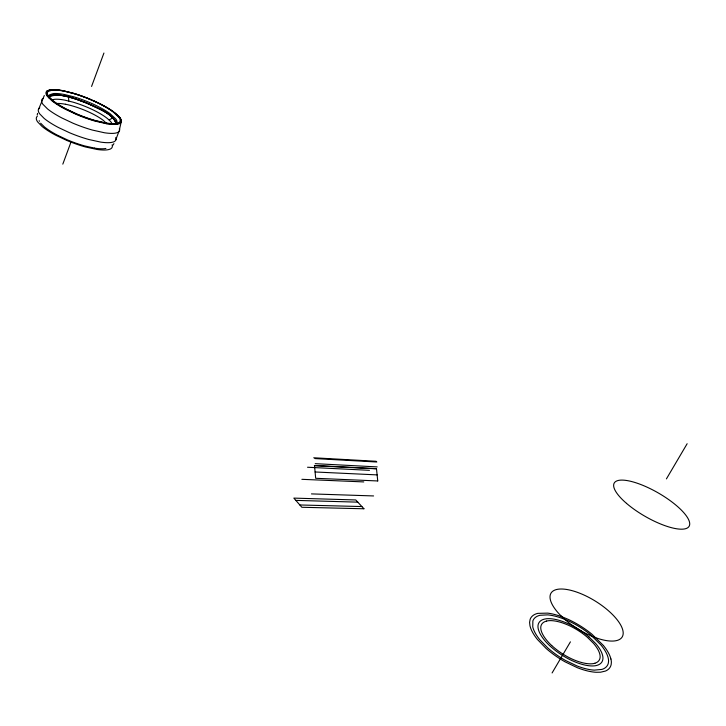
<?xml version="1.0" encoding="UTF-8"?>
<svg xmlns="http://www.w3.org/2000/svg" width="726" height="726" viewBox="0 0 726 726"><rect width="100%" height="100%" fill="white"/><g stroke="black" fill="none" stroke-linecap="round" stroke-linejoin="round"><path stroke-width="1.09" d="M116.214 123.792C111.858 111.795 96.004 108.083 85.632 102.557C74.143 98.863 61.274 92.556 49.159 96.204A37.262 8.93 21.7 0 0 48.588 96.903M37.253 115.053L37.534 113.365M121.006 122.739L119.336 130.145M116.06 124.2C113.819 113.356 99.199 109.78 90.641 104.653M38.614 109.272L44.295 95.505M119.055 131.097L115.743 139.873M62.817 164.14L70.939 142.196M91.567 86.448L103.927 53.043M552.087 672.957L570.418 641.848M666.423 478.888L687.141 443.722M113.065 145.064L113.928 143.621M48.733 97.075L50.239 95.759M48.978 96.694C63.262 91.685 78.925 100.696 92.438 105.397A35.202 8.431 21.7 0 1 96.994 107.575A36.908 8.839 21.7 0 1 109.581 115.053L115.343 120.425A36.899 8.839 21.7 0 1 116.396 123.983M39.758 107.838L39.286 108.192A42.462 10.6 21.5 0 0 39.594 113.764L44.259 118.51A42.444 10.591 21.5 0 0 58.398 127.495L69.406 132.686A42.453 10.591 21.5 0 0 88.799 139.501L100.814 142.124A42.643 10.636 21.5 0 0 111.831 142.369L113.419 141.96A40.157 10.028 21.5 0 0 115.098 141.016A42.054 10.491 21.5 0 0 115.797 137.495M43.015 98.446L42.544 98.79A42.671 10.364 21.6 0 0 42.898 104.263L47.607 108.982A42.652 10.355 21.6 0 0 61.837 117.948L72.899 123.157A42.671 10.355 21.6 0 0 92.374 130.063L104.426 132.758A42.852 10.4 21.6 0 0 115.461 133.121L117.04 132.731A40.357 9.81 21.6 0 0 118.719 131.823M46.909 91.086L49.713 89.997M52.1 99.934A31.645 7.641 21.6 0 1 53.198 99.553L54.568 99.317A33.714 8.149 21.6 0 1 64.823 100.134L72.927 102.121A33.732 8.149 21.6 0 1 89.062 108.038A31.917 7.705 21.6 0 1 94.625 110.651A33.305 8.05 21.6 0 1 106.885 118.102L109.127 119.999L112.82 117.821M49.005 90.187L47.399 91.013A40.783 9.656 21.7 0 0 47.798 96.141L52.317 100.596A40.765 9.647 21.7 0 0 65.93 109.109L76.493 114.082A40.774 9.656 21.7 0 0 95.07 120.716L106.559 123.356A40.955 9.692 21.7 0 0 117.077 123.81L118.583 123.456A38.569 9.139 21.7 0 0 120.18 122.621A40.384 9.565 21.7 0 0 119.772 117.585M50.62 95.424L52.789 94.988A37.271 8.93 21.7 0 1 64.124 95.941L73.072 98.155A37.371 8.957 21.7 0 1 89.271 104.009M594.921 663.237L594.068 663.464A32.516 13.467 32.2 0 1 590.038 663.836A34.431 14.248 32.1 0 1 573.957 659.87A32.579 13.495 32.1 0 1 568.022 657.039A34.431 14.248 32.1 0 1 551.706 645.532M546.596 621.048L547.477 620.866A32.461 13.431 32.1 0 1 551.497 620.639A34.539 14.302 32.1 0 1 567.033 624.632A32.761 13.549 32.1 0 1 571.289 626.592A34.113 14.121 32.1 0 1 587.343 637.265L593.623 643.481A34.104 14.121 32.1 0 1 599.848 654.317A32.806 13.567 32.1 0 1 600.084 657.575A34.594 14.32 32.1 0 1 594.921 663.228M117.349 124.237L118.873 123.883A38.986 9.247 21.7 0 0 120.48 123.039A40.828 9.674 21.7 0 0 120.071 117.939M49.25 90.051L50.511 89.843M50.049 89.897L51.383 89.734A40.792 9.665 21.7 0 1 63.788 90.832M299.829 504.969L361.893 506.557M295.818 500.386L357.8 502.147M311.463 493.898L373.591 495.94M301.871 479.323L363.78 481.919M315.102 471.982L377.121 474.895M307.534 467.245L369.443 470.321M315.22 463.66L377.184 466.9M314.34 465.484L376.313 468.651M314.912 458.569L376.839 462.008M313.741 457.779L376.132 461.282M97.384 149.52L85.632 147.015A41.491 10.572 21.5 0 1 66.674 140.381L55.92 135.317A41.473 10.572 21.5 0 1 42.126 126.505L37.57 121.814A41.5 10.581 21.5 0 1 37.307 116.269M94.38 148.095L84.86 145.971A38.65 9.855 21.5 0 1 67.228 139.809L57.236 135.09A38.641 9.846 21.5 0 1 44.404 126.896L40.647 123.202M65.394 104.235L66.547 104.462A28.541 6.942 21.6 0 1 71.438 105.66A30.347 7.396 21.6 0 1 87.311 111.359A28.795 7.015 21.6 0 1 91.113 113.111A29.975 7.305 21.6 0 1 103.41 120.462L106.931 123.783M65.322 91.149L63.48 90.895A41.246 9.783 21.7 0 0 50.938 89.797M65.031 91.213L73.571 93.282A40.91 9.692 21.7 0 1 91.258 99.689L94.707 101.213A38.532 9.12 21.7 0 1 99.689 103.591A40.393 9.565 21.7 0 1 113.447 111.74L115.743 113.61M66.629 91.576L73.371 93.373A41.355 9.81 21.7 0 1 91.249 99.852M92.792 100.587L94.462 101.341A37.616 8.903 21.7 0 1 99.326 103.664A39.431 9.338 21.7 0 1 112.766 111.623L118.937 117.331M114.508 112.53L118.955 116.577M588.913 636.838L595.783 643.635A37.407 15.482 32.1 0 1 602.616 655.487A35.892 14.847 32.1 0 1 602.889 659.063A37.852 15.673 32.1 0 1 597.262 665.27L596.327 665.533A35.592 14.738 32.2 0 1 591.926 665.951L590.674 665.905A37.852 15.663 32.1 0 1 575.918 662.275L572.678 660.914A35.583 14.747 32.1 0 1 567.786 658.509L566.171 657.62A37.852 15.654 32.1 0 1 551.188 647.048L549.9 645.886A35.638 14.765 32.1 0 1 545.326 641.185L544.337 640.014A37.87 15.673 32.1 0 1 538.302 629.097L538.111 628.144A35.601 14.747 32.1 0 1 538.148 624.732L538.356 623.988A37.879 15.682 32.1 0 1 544.391 619.124L546.36 618.77A35.447 14.665 32.1 0 1 549.745 618.679L550.98 618.761A37.897 15.691 32.1 0 1 566.725 623.044A35.855 14.829 32.1 0 1 571.371 625.186A37.325 15.455 32.1 0 1 588.904 636.838M116.396 114.064L119.554 117.276M109.127 119.999L110.797 121.768A33.305 8.04 21.6 0 1 112.04 123.847M603.415 645.514L591.926 634.197A47.199 19.548 32.1 0 0 573.549 622.019A45.012 18.613 32.1 0 0 567.732 619.169L563.875 617.545A47.916 19.847 32.1 0 0 547.685 613.125L537.794 613.361A47.68 19.738 32.1 0 0 530.125 619.396L529.59 622.363L529.971 625.794A47.662 19.72 32.1 0 0 537.485 639.533L546.097 648.427A47.626 19.702 32.1 0 0 565.037 661.822L577.388 667.72A47.635 19.711 32.1 0 0 596.046 672.276L600.556 672.212L605.439 671.06A47.834 19.811 32.1 0 0 611.156 664.535L611.365 662.466A45.085 18.649 32.2 0 0 610.92 659.017M119.264 116.922L120.08 117.939M68.543 96.985L68.743 100.996M118.937 117.331A39.422 9.338 21.7 0 1 119.318 122.24A37.643 8.921 21.7 0 1 117.757 123.057L116.287 123.402A39.903 9.447 21.7 0 1 104.553 122.703L94.797 120.38A39.803 9.42 21.7 0 1 76.675 113.9L66.375 109.054A39.794 9.42 21.7 0 1 53.098 100.742L48.669 96.395A39.812 9.429 21.7 0 1 48.279 91.394L52.154 90.133A39.821 9.438 21.7 0 1 64.269 91.204L73.816 93.59A39.93 9.465 21.7 0 1 91.086 99.852L94.734 101.386A38.95 9.22 21.7 0 1 99.771 103.791A40.837 9.683 21.7 0 1 113.673 112.031M49.323 98.337A37.271 8.893 21.7 0 1 49.087 97.783M48.842 96.776A37.271 8.893 21.7 0 1 49.667 94.788L53.288 93.59A37.289 8.893 21.7 0 1 64.632 94.552L73.58 96.776A37.389 8.921 21.7 0 1 89.779 102.638L92.946 104.027A35.22 8.394 21.7 0 1 97.511 106.205A36.917 8.812 21.7 0 1 110.098 113.683L115.87 119.046A36.908 8.803 21.7 0 1 116.178 123.665M97.384 149.511A41.672 10.627 21.5 0 0 108.201 149.683L109.753 149.257A39.24 10.01 21.5 0 0 111.414 148.304A41.092 10.482 21.5 0 0 112.131 144.801M39.422 121.26A38.66 9.855 21.5 0 1 39.177 120.661M105.887 148.467A38.741 9.874 21.5 0 1 94.38 148.095M603.415 645.514A47.181 19.538 32.1 0 1 610.92 659.017M546.605 621.057A34.53 14.293 32.1 0 0 540.924 626.202A32.534 13.476 32.1 0 0 540.897 629.324A34.449 14.257 32.1 0 0 547.531 641.24A32.57 13.495 32.1 0 0 551.696 645.532M56.147 103.546A30.338 7.396 21.6 0 1 65.404 104.245M46.909 91.086A41.228 9.774 21.7 0 0 47.299 96.277L51.873 100.778A41.21 9.765 21.7 0 0 65.63 109.381L76.312 114.418A41.228 9.765 21.7 0 0 95.097 121.124L106.713 123.783A41.409 9.81 21.7 0 0 117.349 124.237M119.382 128.375A42.262 10.264 21.6 0 1 118.71 131.823M608.56 661.059L608.361 662.974A44.477 18.413 32.1 0 1 601.981 669.39L594.249 670.143A44.377 18.359 32.1 0 1 576.898 665.896L565.409 660.415A44.368 18.359 32.1 0 1 547.803 647.964L539.772 639.688A44.395 18.368 32.1 0 1 532.757 626.892L532.866 620.921A44.413 18.386 32.1 0 1 539.99 615.285L547.713 614.877A44.531 18.44 32.1 0 1 564.311 619.16L567.904 620.676A41.936 17.342 32.1 0 1 573.34 623.335A43.968 18.204 32.1 0 1 590.492 634.705L601.192 645.269A43.95 18.195 32.1 0 1 608.152 657.838A41.999 17.37 32.2 0 1 608.56 661.059M363.944 508.772L301.853 507.274L293.83 498.109L355.767 499.96L363.944 508.772M377.747 480.957L315.674 478.289L314.521 465.675L376.495 468.842L377.747 480.957M561.035 615.875A41.79 16.444 31.7 0 0 622.064 637.147A41.79 16.444 31.7 0 0 576.716 592.089A41.79 16.444 31.7 0 0 561.035 615.875M626.511 503.372A43.242 13.431 30 0 0 688.947 526.541A43.242 13.431 30 0 0 639.533 484.042A43.242 13.431 30 0 0 626.511 503.372"/></g></svg>
